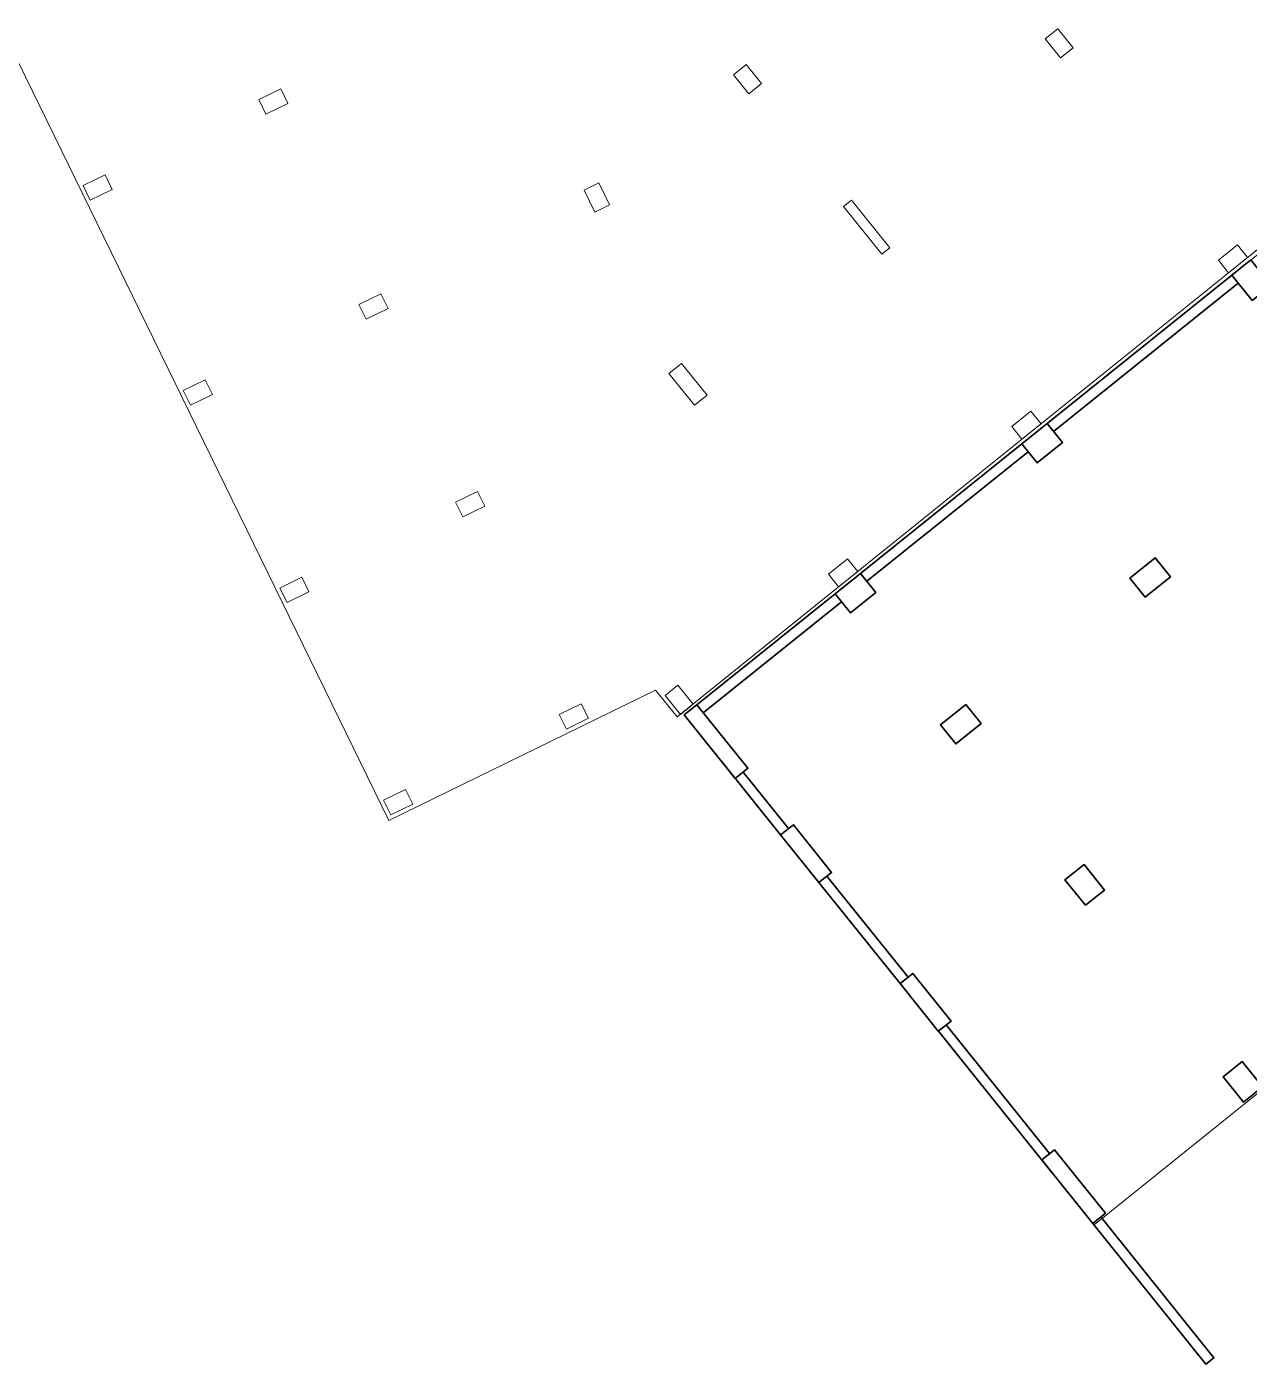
# Model space of a CAD drawing. Header units: metres. Extents: x 7511766 to 7511973, y 4692310 to 4692411.
# Drawn here: x 7511908.68 to 7511938.69, y 4692327.79 to 4692360.63 of the extents above; entities that cross this region are included whole.
import ezdxf

# ---------------------------------------------------------------- set-up
doc = ezdxf.new("R2010")
doc.units = ezdxf.units.M
doc.layers.get('0').update_dxf_attribs({"lineweight": 0})
doc.layers.add('A - Bodrumi -1 Polyline_Pen_No__23', color=7, linetype='Continuous', lineweight=0, true_color=0xff6600)
doc.layers.add('A - objekti 1 gjendja faktike_Pen_No__8', color=7, linetype='Continuous', lineweight=0, true_color=0xa80f02)
for name, color, linetype, lineweight in [('A - objekti 1 gjendja faktike_Pen_No__1', 7, 'Continuous', 0), ('ll-cde-shtyllat', 7, 'Continuous', 0), ('shytllat', 5, 'Continuous', 0)]:
    doc.layers.add(name, color=color, linetype=linetype, lineweight=lineweight)
doc.layers.get('0').freeze()

# ---------------------------------------------------------------- blocks, each defined once
blk = doc.blocks.new('A$C51214811')
for points in [[(443.31, 173.75, -0.000001), (443.33, 190.23, -0.415883)], [(249.62, 140.26, -0.000004), (249.61, 132.5, -0.413589)], [(98.06, 90.5, -0.000001), (113.4, 90.48, -0.426088)], [(102.62, 138.06, -0.000001), (113.4, 138.04, -0.0589)], [(156.67, 185.38, -0.000002), (156.68, 191.94, -0.41377)], [(312.55, 88.27, 0.000001), (312.54, 92.14, 0.000001), (312.53, 96.71)]]:
    blk.add_lwpolyline(points, format="xyb")

msp = doc.modelspace()

# ---------------------------------------------------------------- linework, layer by layer
at = {"layer": 'A - Bodrumi -1 Polyline_Pen_No__23', "color": 30, "linetype": 'Continuous', "lineweight": 20, "true_color": 0xff6600}
for points in [[(7511925.199, 4692382.93104), (7511882.02661, 4692361.83233), (7511884.61729, 4692356.53126), (7511905.14689, 4692366.56426), (7511917.56903, 4692341.14686), (7511924.1165, 4692344.3467), (7511924.64837, 4692343.68436), (7511944.01582, 4692359.28762), (7511943.58816, 4692359.82319), (7511945.54327, 4692361.39367), (7511936.39386, 4692372.81692), (7511934.51501, 4692371.31205)], [(7511934.36805, 4692360.116), (7511934.0566, 4692359.86501), (7511933.68011, 4692360.33218), (7511933.99156, 4692360.58318)], [(7511926.71155, 4692359.23701), (7511926.40011, 4692358.98601), (7511926.02361, 4692359.45319), (7511926.33506, 4692359.70418)], [(7511914.55078, 4692358.48202), (7511914.37514, 4692358.8414), (7511914.91421, 4692359.10486), (7511915.08984, 4692358.74548)], [(7511910.23825, 4692356.37438), (7511910.06262, 4692356.73376), (7511910.60168, 4692356.99721), (7511910.77732, 4692356.63784)], [(7511922.98332, 4692356.25891), (7511922.62394, 4692356.08328), (7511922.36049, 4692356.62235), (7511922.71987, 4692356.79798)], [(7511929.86592, 4692355.20341), (7511929.67127, 4692355.04653), (7511928.73003, 4692356.21446), (7511928.92468, 4692356.37134)], [(7511938.17869, 4692354.59077), (7511937.92863, 4692354.90297), (7511938.39693, 4692355.27807), (7511938.64699, 4692354.96587)], [(7511917.0097, 4692353.45075), (7511916.83406, 4692353.81013), (7511917.37313, 4692354.07358), (7511917.54876, 4692353.7142)], [(7511925.38058, 4692351.58865), (7511925.06913, 4692351.33766), (7511924.44164, 4692352.11628), (7511924.75309, 4692352.36728)], [(7511912.69717, 4692351.34311), (7511912.52154, 4692351.70248), (7511913.0606, 4692351.96594), (7511913.23624, 4692351.60656)], [(7511933.10747, 4692350.50386), (7511932.85741, 4692350.81606), (7511933.3257, 4692351.19115), (7511933.57577, 4692350.87895)], [(7511919.38079, 4692348.59916), (7511919.20516, 4692348.95854), (7511919.74422, 4692349.22199), (7511919.91986, 4692348.86262)], [(7511928.60783, 4692346.87758), (7511928.35776, 4692347.18978), (7511928.82606, 4692347.56488), (7511929.07613, 4692347.25268)], [(7511915.06827, 4692346.49152), (7511914.89263, 4692346.8509), (7511915.4317, 4692347.11435), (7511915.60733, 4692346.75497)], [(7511924.35057, 4692344.21493), (7511924.66245, 4692344.46538), (7511925.03813, 4692343.99755), (7511924.72624, 4692343.7471)], [(7511921.92753, 4692343.3882), (7511921.75189, 4692343.74757), (7511922.29095, 4692344.01103), (7511922.46659, 4692343.65165)], [(7511917.615, 4692341.28055), (7511917.43936, 4692341.63993), (7511917.97843, 4692341.90339), (7511918.15407, 4692341.54401)]]:
    msp.add_lwpolyline(points, close=True, dxfattribs=at)
at = {"layer": 'A - objekti 1 gjendja faktike_Pen_No__1', "color": 7, "linetype": 'Continuous', "lineweight": 13}
for p, q in [((7511970.15558, 4692359.62899), (7511934.87694, 4692331.2125)), ((7511924.81816, 4692343.735), (7511944.16316, 4692359.2758)), ((7511934.87627, 4692331.21195), (7511924.81816, 4692343.735))]:
    msp.add_line(p, q, dxfattribs=at)
at = {"layer": 'A - objekti 1 gjendja faktike_Pen_No__8', "color": 14, "linetype": 'Continuous', "lineweight": 35, "true_color": 0xa80f02, "flags": 128}
for points in [[(7511938.76047, 4692353.90693), (7511938.25951, 4692354.53066), (7511938.72731, 4692354.90638), (7511939.22827, 4692354.28265)], [(7511933.10587, 4692350.39142), (7511933.7296, 4692350.89238), (7511934.10532, 4692350.42458), (7511933.48159, 4692349.92362)], [(7511935.75398, 4692347.09434), (7511936.1297, 4692346.62655), (7511936.75343, 4692347.12751), (7511936.37771, 4692347.5953)], [(7511929.5209, 4692346.74253), (7511929.14518, 4692347.21033), (7511928.52145, 4692346.70937), (7511928.89717, 4692346.24157)], [(7511926.07056, 4692342.17568), (7511926.38242, 4692342.42616), (7511925.13002, 4692343.98548), (7511924.81816, 4692343.735)], [(7511931.73067, 4692343.99121), (7511932.10639, 4692343.52342), (7511931.48266, 4692343.02246), (7511931.10694, 4692343.49025)], [(7511928.12378, 4692339.61928), (7511927.18448, 4692340.78877), (7511927.49634, 4692341.03925), (7511928.43564, 4692339.86976)], [(7511934.66467, 4692339.06063), (7511934.16371, 4692339.68436), (7511934.63151, 4692340.06008), (7511935.13247, 4692339.43635)], [(7511930.11666, 4692337.13933), (7511930.42787, 4692337.38929), (7511931.36717, 4692336.21979), (7511931.05531, 4692335.96931)], [(7511938.515, 4692335.225), (7511939.016, 4692334.601), (7511938.548, 4692334.226), (7511938.047, 4692334.849)], [(7511934.8446, 4692331.25138), (7511935.15646, 4692331.50186), (7511933.90406, 4692333.06119), (7511933.5922, 4692332.81071)], [(7511933.5922, 4692332.81071), (7511933.90406, 4692333.06119), (7511935.15646, 4692331.50186), (7511934.8446, 4692331.25138)]]:
    msp.add_lwpolyline(points, close=True, dxfattribs=at)
for points in [[(7511938.25951, 4692354.53066), (7511933.7296, 4692350.89238)], [(7511933.88615, 4692350.69747), (7511938.41606, 4692354.33575)], [(7511933.10587, 4692350.39142), (7511929.14518, 4692347.21033)], [(7511929.30173, 4692347.01541), (7511933.26242, 4692350.19651)], [(7511928.52145, 4692346.70937), (7511925.13002, 4692343.98548)], [(7511925.28657, 4692343.79057), (7511928.678, 4692346.51445)], [(7511925.72684, 4692342.60501), (7511927.18515, 4692340.78931)], [(7511926.26615, 4692342.33277), (7511927.38007, 4692340.94586)], [(7511930.3116, 4692337.2959), (7511928.31937, 4692339.77637)], [(7511928.12378, 4692339.61928), (7511930.11666, 4692337.13933)], [(7511933.78779, 4692332.9678), (7511931.2509, 4692336.1264)], [(7511931.05598, 4692335.96985), (7511933.87468, 4692332.46038)], [(7511934.81398, 4692331.29088), (7511937.62365, 4692327.79265), (7511937.81856, 4692327.9492), (7511935.04019, 4692331.40847)]]:
    msp.add_lwpolyline(points, dxfattribs=at)
at = {"layer": 'shytllat', "color": 8, "flags": 128}
for points in [[(7511938.76047, 4692353.90693), (7511938.25951, 4692354.53066), (7511938.72731, 4692354.90638), (7511939.22827, 4692354.28265)], [(7511933.10587, 4692350.39142), (7511933.7296, 4692350.89238), (7511934.10532, 4692350.42458), (7511933.48159, 4692349.92362)], [(7511935.75398, 4692347.09434), (7511936.1297, 4692346.62655), (7511936.75343, 4692347.12751), (7511936.37771, 4692347.5953)], [(7511929.5209, 4692346.74253), (7511929.14518, 4692347.21033), (7511928.52145, 4692346.70937), (7511928.89717, 4692346.24157)], [(7511926.07056, 4692342.17568), (7511926.38242, 4692342.42616), (7511925.13002, 4692343.98548), (7511924.81816, 4692343.735)], [(7511931.73067, 4692343.99121), (7511932.10639, 4692343.52342), (7511931.48266, 4692343.02246), (7511931.10694, 4692343.49025)], [(7511928.12378, 4692339.61928), (7511927.18448, 4692340.78877), (7511927.49634, 4692341.03925), (7511928.43564, 4692339.86976)], [(7511934.66467, 4692339.06063), (7511934.16371, 4692339.68436), (7511934.63151, 4692340.06008), (7511935.13247, 4692339.43635)], [(7511930.11666, 4692337.13933), (7511930.42787, 4692337.38929), (7511931.36717, 4692336.21979), (7511931.05531, 4692335.96931)], [(7511938.515, 4692335.225), (7511939.016, 4692334.601), (7511938.548, 4692334.226), (7511938.047, 4692334.849)], [(7511933.5922, 4692332.81071), (7511933.90406, 4692333.06119), (7511935.15646, 4692331.50186), (7511934.8446, 4692331.25138)]]:
    msp.add_lwpolyline(points, close=True, dxfattribs=at)
at = {"layer": 'shytllat', "color": 8, "linetype": 'Continuous', "lineweight": 35, "flags": 128}
for points in [[(7511938.25951, 4692354.53066), (7511933.7296, 4692350.89238)], [(7511933.88615, 4692350.69747), (7511938.41606, 4692354.33575)], [(7511933.10587, 4692350.39142), (7511929.14518, 4692347.21033)], [(7511929.30173, 4692347.01541), (7511933.26242, 4692350.19651)], [(7511928.52145, 4692346.70937), (7511925.13002, 4692343.98548)], [(7511925.28657, 4692343.79057), (7511928.678, 4692346.51445)], [(7511925.72684, 4692342.60501), (7511927.18515, 4692340.78931)], [(7511930.3116, 4692337.2959), (7511928.31937, 4692339.77637)], [(7511928.12378, 4692339.61928), (7511930.11666, 4692337.13933)], [(7511933.78779, 4692332.9678), (7511931.2509, 4692336.1264)], [(7511931.05598, 4692335.96985), (7511933.87468, 4692332.46038)], [(7511934.81398, 4692331.29088), (7511937.62365, 4692327.79265), (7511937.81856, 4692327.9492), (7511935.04019, 4692331.40847)]]:
    msp.add_lwpolyline(points, dxfattribs=at)
at = {"layer": 'shytllat', "color": 8, "flags": 128}
msp.add_lwpolyline([(7511926.26615, 4692342.33277), (7511927.38007, 4692340.94586)], dxfattribs=at)
at = {"layer": 'shytllat', "color": 8, "linetype": 'Continuous', "lineweight": 35, "flags": 128}
msp.add_lwpolyline([(7511934.8446, 4692331.25138), (7511935.15646, 4692331.50186), (7511933.90406, 4692333.06119), (7511933.5922, 4692332.81071)], close=True, dxfattribs=at)

# ---------------------------------------------------------------- block references
at = {"layer": 'll-cde-shtyllat', "xscale": 0.05993101123899882, "yscale": 0.05993101123899882, "zscale": 0.05993101123899882, "rotation": 308.7325131062978}
msp.add_blockref('A$C51214811', (7511930.97796, 4692368.48715), dxfattribs=at)

doc.saveas('drawing.dxf')
